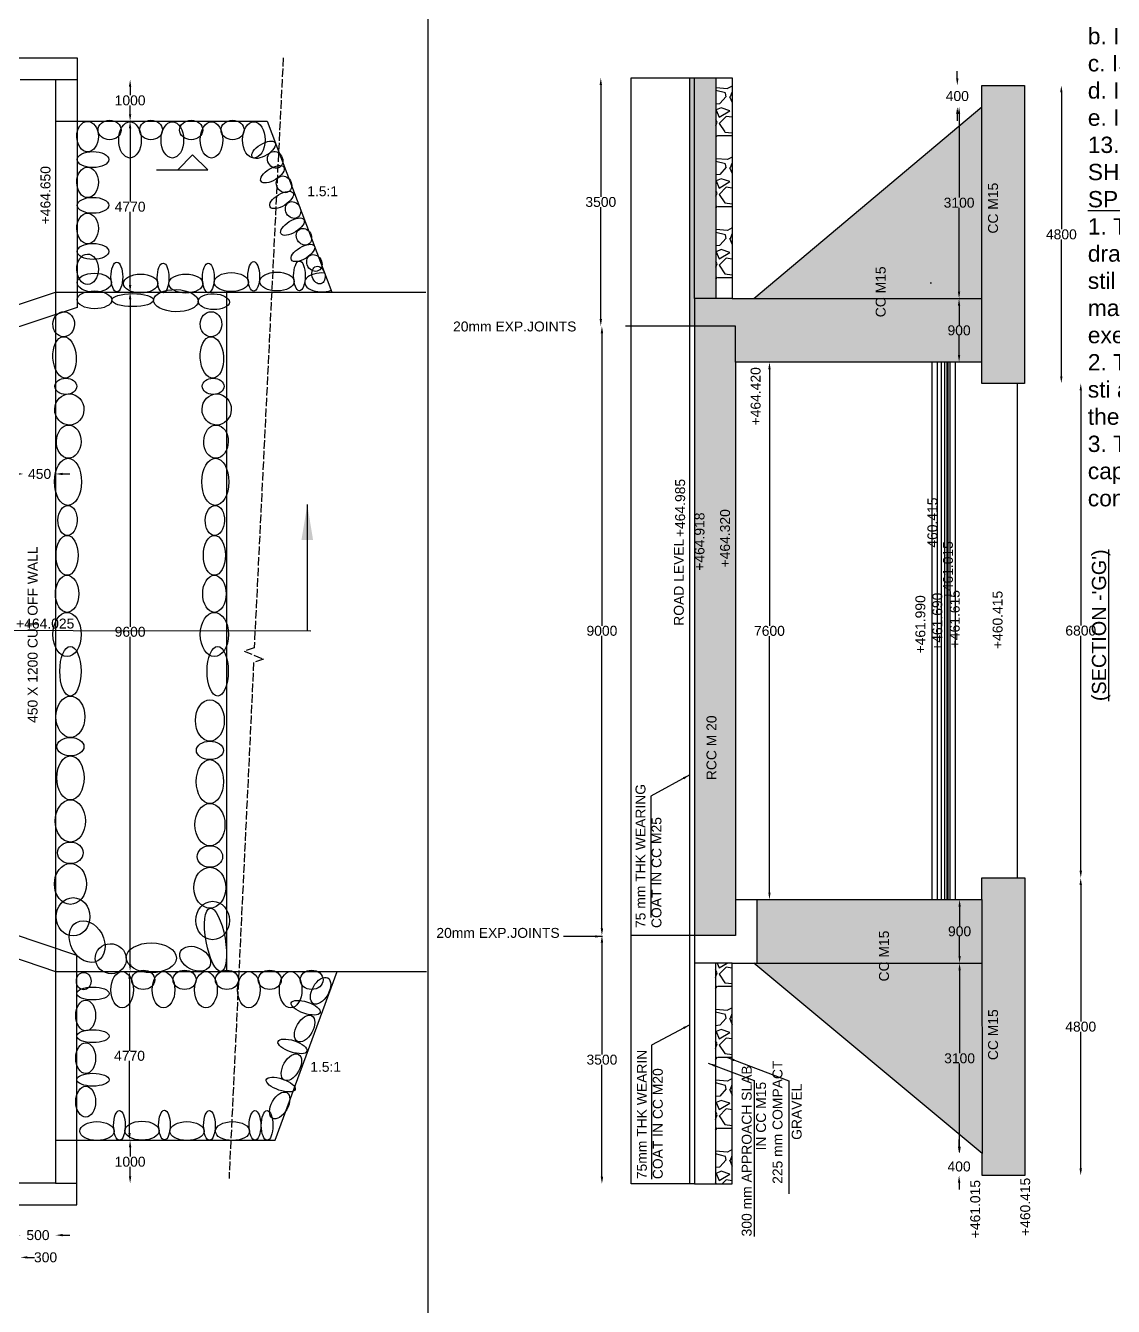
# Model space of a CAD drawing. Header units: inches. Extents: x 43882 to 50635, y 3 to 4549.
# Drawn here: x 48285 to 49819, y 994 to 2801 of the extents above; entities that cross this region are included whole.
import ezdxf

# ---------------------------------------------------------------- set-up
doc = ezdxf.new("R2010")
doc.units = ezdxf.units.IN
doc.header["$MEASUREMENT"] = 0
doc.linetypes.add('ACAD_ISO02W100', pattern=[15, 12, -3])
doc.layers.add('DIMENSIONS', color=255, linetype='Continuous')
doc.layers.add('TEXT', color=1, linetype='Continuous')
doc.styles.get("Standard").update_dxf_attribs({"font": 'arial.ttf', "height": 14})
doc.dimstyles.get("Standard").update_dxf_attribs({"dimtxt": 14, "dimasz": 10, "dimexe": 0.18, "dimexo": 0.0625, "dimgap": 0.09, "dimtad": 0, "dimtih": 1, "dimtoh": 1, "dimdec": 4, "dimzin": 0, "dimdsep": 46, "dimtxsty": 'Standard', "dimcen": 0.09, "dimse1": 1, "dimse2": 1, "dimadec": 0, "dimazin": 0, "dimtfac": 1, "dimtdec": 4, "dimtofl": 0, "dimtmove": 0, "dimatfit": 3, "dimfxl": 1, "dimtolj": 1, "dimtzin": 0, "dimarcsym": 0})
pattern_1 = [(228.0128, (72, 100), (-799.9998232, -900.0001342), [13.4536, -1331.9088]), (184.9697, (63, 90), (1200.00010515, 99.9991307), [23.0868, -2285.5925]), (132.5104, (40, 88), (999.9990718, -1100.0008674), [16.2788, -1611.6032]), (267.2737, (1, 63), (99.99960177, 2000.0000295), [21.0238, -2081.3558]), (292.8337, (0, 42), (-500.00099054, 1199.9996412), [20.6155, -2040.9373]), (357.2737, (8, 23), (-2000.0000295, 99.99960177), [21.0238, -2081.3558]), (37.6942, (29, 22), (-1300.00073456, -999.99904052), [27.8029, -2752.4849]), (72.2553, (51, 39), (700.00107627, 2199.99962312), [26.2488, -2598.6321]), (121.4296, (59, 64), (-800.0008234, 1299.99950365), [21.095, -2088.4073]), (175.2364, (48, 82), (1100.0000946, -99.9991533), [24.0832, -1180.0763]), (222.3974, (24, 84), (-1200.0007351, -1099.9992082), [31.1448, -3083.3375]), (138.8141, (100, 62), (-700.0002947, 599.9997313), [10.6301, -1052.3844]), (171.4692, (92, 69), (1299.9998285, -200.000791), [20.2237, -2002.1511]), (225, (72, 72), (-1e-14, -100.00003), [14.1421, -127.2792]), (203.1986, (65, 84), (499.999973, 200.0001325), [7.6158, -753.9615]), (291.8014, (58, 81), (-99.999991, 300.000027), [10.7703, -527.7462]), (30.9638, (62, 71), (299.999802, 200.0002484), [17.4929, -565.6023]), (161.5651, (77, 80), (200.000043, -99.99984), [12.6491, -303.5787]), (16.3895, (0, 81), (1000.00021984, 299.999271), [17.72, -1754.2845]), (70.3462, (17, 86), (-399.9995247, -1100.0002136), [14.8661, -1471.7408]), (293.1986, (77, 100), (-200.0001325, 499.999973), [15.2315, -746.3458]), (343.6105, (83, 86), (-1000.00021984, 299.999271), [17.72, -1754.2845]), (339.444, (0, 19), (-500.0001845, 199.9995996), [17.088, -837.3124]), (294.7751, (16, 13), (-499.9992189, 1100.0003422), [14.3178, -1417.4643]), (66.8014, (78, 0), (200.0001325, 499.999973), [15.2315, -746.3458]), (17.354, (84, 14), (-1300.0002019, -399.9994502), [16.7631, -1659.5424]), (69.444, (29, 0), (-199.9995996, -500.0001845), [8.544, -845.8564]), (101.3099, (72, 0), (-99.999763, 400.000075), [5.099, -504.8029]), (165.9638, (71, 5), (300.000055, -99.999806), [20.6155, -391.695]), (186.009, (51, 10), (999.9999751, 99.99993175), [19.105, -1891.3923]), (303.6901, (62, 62), (-100.000133, 199.999956), [14.4222, -346.1329]), (353.1572, (70, 50), (1699.99993655, -200.0007998), [25.1794, -2492.7563]), (60.9454, (95, 47), (-400.0000027, -700.0000385), [10.2956, -1019.2674]), (90, (100, 56), (-100, 100), [6, -94]), (120.2564, (49, 13), (399.9994887, -700.0002456), [13.8924, -1375.352]), (48.0128, (42, 25), (799.9998232, 900.0001342), [26.9072, -1318.4552]), (0, (60, 45), (100, 100), [26, -74]), (325.3048, (86, 45), (-999.9994259, 700.000861), [15.8114, -1565.3274]), (254.0546, (99, 36), (-99.999989, -400.0000127), [14.5602, -713.4508]), (207.646, (95, 22), (-1899.9995807, -1000.0007713), [23.7065, -2346.9474]), (175.4261, (74, 11), (-1300.00005583, 99.9994801), [25.0799, -2482.9074])]
pattern_2 = [(50, (0, 0), (17.9315046, -1.5688034), [1.875, -20.625]), (355, (0, 0), (-3.468783, 18.8048033), [1.5, -16.5]), (100.4514, (1.494, -0.13), (14.4627345, 17.2359886), [1.593505, -17.528553]), (46.1842, (0, 5), (26.681026, -4.137975), [2.8125, -30.9375]), (96.6356, (2.223, 4.655), (23.366568, 24.352947), [2.390257, -26.292825]), (351.1842, (0, 5), (23.366549, 24.352965), [2.25, -24.75]), (21, (2.5, 3.75), (14.9226763, -10.0654723), [1.875, -20.625]), (326, (2.5, 3.75), (6.082883, 18.128751), [1.5, -16.5]), (71.4514, (3.744, 2.911), (21.005566, 8.0632624), [1.593505, -17.528553]), (37.5, (0, 0), (0.3039964, 8.32234635), [0, -16.3, 0, -16.75, 0, -16.5625]), (7.5, (0, 0), (6.5767384, 9.8602928), [0, -9.55, 0, -15.925, 0, -6.3125]), (327.5, (-5.575, 0), (13.3455609, -0.5638718), [0, -6.25, 0, -19.5, 0, -25.875]), (317.5, (-8.075, 0), (14.5796542, 2.5026246), [0, -8.125, 0, -12.95, 0, -18.375])]

# ---------------------------------------------------------------- blocks, each defined once
blk = doc.blocks.new('*D55')
at = {"layer": 'Defpoints', "color": 0, "transparency": 16777216}
for p in [(48277.3, 1167.7), (48327.1, 1167.7), (48327.1, 1094.6)]:
    blk.add_point(p, dxfattribs=at)
at = {"layer": 'DIMENSIONS', "color": 0, "lineweight": -2, "transparency": 16777216}
for p, q in [((48267.3, 1094.6), (48257.3, 1094.6)), ((48337.1, 1094.6), (48347.1, 1094.6))]:
    blk.add_line(p, q, dxfattribs=at)
at = {"layer": 'DIMENSIONS', "color": 0, "transparency": 16777216}
for points in [[(48267.3, 1096.3), (48267.3, 1092.9), (48277.3, 1094.6)], [(48337.1, 1096.3), (48337.1, 1092.9), (48327.1, 1094.6)]]:
    blk.add_solid(points, dxfattribs=at)
at = {"layer": 'DIMENSIONS', "color": 0, "transparency": 16777216, "insert": (48302.2, 1094.6), "char_height": 14, "attachment_point": 5}
blk.add_mtext('\\A1;500', dxfattribs=at)
blk = doc.blocks.new('*D56')
at = {"layer": 'Defpoints', "color": 0, "transparency": 16777216}
for p in [(48257.7, 1167.7), (48277.3, 1167.7), (48277.3, 1063.3)]:
    blk.add_point(p, dxfattribs=at)
at = {"layer": 'DIMENSIONS', "color": 0, "lineweight": -2, "transparency": 16777216}
for p, q in [((48247.7, 1063.3), (48237.7, 1063.3)), ((48287.3, 1063.3), (48297.3, 1063.3))]:
    blk.add_line(p, q, dxfattribs=at)
at = {"layer": 'DIMENSIONS', "color": 0, "transparency": 16777216}
for points in [[(48247.7, 1064.9), (48247.7, 1061.6), (48257.7, 1063.3)], [(48287.3, 1064.9), (48287.3, 1061.6), (48277.3, 1063.3)]]:
    blk.add_solid(points, dxfattribs=at)
at = {"layer": 'DIMENSIONS', "color": 0, "transparency": 16777216, "insert": (48312.9, 1063.3), "char_height": 14, "attachment_point": 5}
blk.add_mtext('\\A1;300', dxfattribs=at)
blk = doc.blocks.new('*D57')
at = {"layer": 'Defpoints', "color": 0, "transparency": 16777216}
for p in [(48356.8, 1228.5), (48356.8, 1167.7), (48432.1, 1167.7)]:
    blk.add_point(p, dxfattribs=at)
at = {"layer": 'DIMENSIONS', "color": 0, "lineweight": -2, "transparency": 16777216}
for p, q in [((48432.1, 1218.5), (48432.1, 1205.4)), ((48432.1, 1177.7), (48432.1, 1190.9))]:
    blk.add_line(p, q, dxfattribs=at)
at = {"layer": 'DIMENSIONS', "color": 0, "transparency": 16777216}
for points in [[(48430.4, 1218.5), (48433.8, 1218.5), (48432.1, 1228.5)], [(48430.4, 1177.7), (48433.8, 1177.7), (48432.1, 1167.7)]]:
    blk.add_solid(points, dxfattribs=at)
at = {"layer": 'DIMENSIONS', "color": 0, "transparency": 16777216, "insert": (48432.1, 1198.1), "char_height": 14, "attachment_point": 5}
blk.add_mtext('\\A1;1000', dxfattribs=at)
blk = doc.blocks.new('*D58')
at = {"layer": 'Defpoints', "color": 0, "transparency": 16777216}
for p in [(48432.1, 1466.6), (48431.3, 1228.5), (48432.1, 1228.5)]:
    blk.add_point(p, dxfattribs=at)
at = {"layer": 'DIMENSIONS', "color": 0, "lineweight": -2, "transparency": 16777216}
for p, q in [((48431.3, 1456.6), (48431.3, 1354.8)), ((48431.3, 1238.5), (48431.3, 1340.3))]:
    blk.add_line(p, q, dxfattribs=at)
at = {"layer": 'DIMENSIONS', "color": 0, "transparency": 16777216}
for points in [[(48429.6, 1456.6), (48432.9, 1456.6), (48431.3, 1466.6)], [(48429.6, 1238.5), (48432.9, 1238.5), (48431.3, 1228.5)]]:
    blk.add_solid(points, dxfattribs=at)
at = {"layer": 'DIMENSIONS', "color": 0, "transparency": 16777216, "insert": (48431.3, 1347.5), "char_height": 14, "attachment_point": 5}
blk.add_mtext('\\A1;4770', dxfattribs=at)
blk = doc.blocks.new('*D59')
at = {"layer": 'Defpoints', "color": 0, "transparency": 16777216}
for p in [(48431.3, 2424.7), (48432.1, 2424.7), (48431.3, 1466.6)]:
    blk.add_point(p, dxfattribs=at)
at = {"layer": 'DIMENSIONS', "color": 0, "lineweight": -2, "transparency": 16777216}
for p, q in [((48432.1, 2414.7), (48432.1, 1952.9)), ((48432.1, 1476.6), (48432.1, 1938.4))]:
    blk.add_line(p, q, dxfattribs=at)
at = {"layer": 'DIMENSIONS', "color": 0, "transparency": 16777216}
for points in [[(48430.4, 2414.7), (48433.8, 2414.7), (48432.1, 2424.7)], [(48430.4, 1476.6), (48433.8, 1476.6), (48432.1, 1466.6)]]:
    blk.add_solid(points, dxfattribs=at)
at = {"layer": 'DIMENSIONS', "color": 0, "transparency": 16777216, "insert": (48432.1, 1945.6), "char_height": 14, "attachment_point": 5}
blk.add_mtext('\\A1;9600', dxfattribs=at)
blk = doc.blocks.new('*D60')
at = {"layer": 'Defpoints', "color": 0, "transparency": 16777216}
for p in [(48432.1, 2665.8), (48432.1, 2665.8), (48432.1, 2424.7)]:
    blk.add_point(p, dxfattribs=at)
at = {"layer": 'DIMENSIONS', "color": 0, "lineweight": -2, "transparency": 16777216}
for p, q in [((48432.1, 2655.8), (48432.1, 2552.5)), ((48432.1, 2434.7), (48432.1, 2538))]:
    blk.add_line(p, q, dxfattribs=at)
at = {"layer": 'DIMENSIONS', "color": 0, "transparency": 16777216}
for points in [[(48430.4, 2655.8), (48433.8, 2655.8), (48432.1, 2665.8)], [(48430.4, 2434.7), (48433.8, 2434.7), (48432.1, 2424.7)]]:
    blk.add_solid(points, dxfattribs=at)
at = {"layer": 'DIMENSIONS', "color": 0, "transparency": 16777216, "insert": (48432.1, 2545.2), "char_height": 14, "attachment_point": 5}
blk.add_mtext('\\A1;4770', dxfattribs=at)
blk = doc.blocks.new('*D61')
at = {"layer": 'Defpoints', "color": 0, "transparency": 16777216}
for p in [(48357.3, 2724.5), (48357.3, 2665.8), (48432.1, 2665.8)]:
    blk.add_point(p, dxfattribs=at)
at = {"layer": 'DIMENSIONS', "color": 0, "lineweight": -2, "transparency": 16777216}
for p, q in [((48432.1, 2714.5), (48432.1, 2702.4)), ((48432.1, 2675.8), (48432.1, 2687.9))]:
    blk.add_line(p, q, dxfattribs=at)
at = {"layer": 'DIMENSIONS', "color": 0, "transparency": 16777216}
for points in [[(48430.4, 2714.5), (48433.8, 2714.5), (48432.1, 2724.5)], [(48430.4, 2675.8), (48433.8, 2675.8), (48432.1, 2665.8)]]:
    blk.add_solid(points, dxfattribs=at)
at = {"layer": 'DIMENSIONS', "color": 0, "transparency": 16777216, "insert": (48432.1, 2695.2), "char_height": 14, "attachment_point": 5}
blk.add_mtext('\\A1;1000', dxfattribs=at)
blk = doc.blocks.new('*D62')
at = {"layer": 'Defpoints', "color": 0, "transparency": 16777216}
for p in [(49693.3, 2716.4), (49693.3, 2296.1), (49745.2, 2296.1)]:
    blk.add_point(p, dxfattribs=at)
at = {"layer": 'DIMENSIONS', "color": 0, "lineweight": -2, "transparency": 16777216}
for p, q in [((49745.2, 2706.4), (49745.2, 2513.5)), ((49745.2, 2306.1), (49745.2, 2499))]:
    blk.add_line(p, q, dxfattribs=at)
at = {"layer": 'DIMENSIONS', "color": 0, "transparency": 16777216}
for points in [[(49743.5, 2706.4), (49746.8, 2706.4), (49745.2, 2716.4)], [(49743.5, 2306.1), (49746.8, 2306.1), (49745.2, 2296.1)]]:
    blk.add_solid(points, dxfattribs=at)
at = {"layer": 'DIMENSIONS', "color": 0, "transparency": 16777216, "insert": (49745.2, 2506.2), "char_height": 14, "attachment_point": 5}
blk.add_mtext('\\A1;4800', dxfattribs=at)
blk = doc.blocks.new('*D63')
at = {"layer": 'Defpoints', "color": 0, "transparency": 16777216}
for p in [(49632.9, 2716.4), (49598.5, 2686.2), (49632.9, 2686.2)]:
    blk.add_point(p, dxfattribs=at)
at = {"layer": 'DIMENSIONS', "color": 0, "lineweight": -2, "transparency": 16777216}
for p, q in [((49598.5, 2726.4), (49598.5, 2736.4)), ((49598.5, 2676.2), (49598.5, 2666.2))]:
    blk.add_line(p, q, dxfattribs=at)
at = {"layer": 'DIMENSIONS', "color": 0, "transparency": 16777216}
for points in [[(49596.8, 2726.4), (49600.2, 2726.4), (49598.5, 2716.4)], [(49596.8, 2676.2), (49600.2, 2676.2), (49598.5, 2686.2)]]:
    blk.add_solid(points, dxfattribs=at)
at = {"layer": 'DIMENSIONS', "color": 0, "transparency": 16777216, "insert": (49598.5, 2701.3), "char_height": 14, "attachment_point": 5}
blk.add_mtext('\\A1;400', dxfattribs=at)
blk = doc.blocks.new('*D64')
at = {"layer": 'Defpoints', "color": 0, "transparency": 16777216}
for p in [(49632.9, 2686.2), (49601, 2415.6), (49632.9, 2415.6)]:
    blk.add_point(p, dxfattribs=at)
at = {"layer": 'DIMENSIONS', "color": 0, "lineweight": -2, "transparency": 16777216}
for p, q in [((49601, 2676.2), (49601, 2558.2)), ((49601, 2425.6), (49601, 2543.7))]:
    blk.add_line(p, q, dxfattribs=at)
at = {"layer": 'DIMENSIONS', "color": 0, "transparency": 16777216}
for points in [[(49599.3, 2676.2), (49602.6, 2676.2), (49601, 2686.2)], [(49599.3, 2425.6), (49602.6, 2425.6), (49601, 2415.6)]]:
    blk.add_solid(points, dxfattribs=at)
at = {"layer": 'DIMENSIONS', "color": 0, "transparency": 16777216, "insert": (49601, 2550.9), "char_height": 14, "attachment_point": 5}
blk.add_mtext('\\A1;3100', dxfattribs=at)
blk = doc.blocks.new('*D65')
at = {"layer": 'Defpoints', "color": 0, "transparency": 16777216}
for p in [(49601, 2415.6), (49601, 2326), (49601, 2326)]:
    blk.add_point(p, dxfattribs=at)
at = {"layer": 'DIMENSIONS', "color": 0, "lineweight": -2, "transparency": 16777216}
for p, q in [((49601, 2405.6), (49601, 2378)), ((49601, 2336), (49601, 2363.6))]:
    blk.add_line(p, q, dxfattribs=at)
at = {"layer": 'DIMENSIONS', "color": 0, "transparency": 16777216}
for points in [[(49599.3, 2405.6), (49602.6, 2405.6), (49601, 2415.6)], [(49599.3, 2336), (49602.6, 2336), (49601, 2326)]]:
    blk.add_solid(points, dxfattribs=at)
at = {"layer": 'DIMENSIONS', "color": 0, "transparency": 16777216, "insert": (49601, 2370.8), "char_height": 14, "attachment_point": 5}
blk.add_mtext('\\A1;900', dxfattribs=at)
blk = doc.blocks.new('*D66')
at = {"layer": 'Defpoints', "color": 0, "transparency": 16777216}
for p in [(49693.3, 2296.1), (49693.5, 1598.5), (49772.6, 1598.5)]:
    blk.add_point(p, dxfattribs=at)
at = {"layer": 'DIMENSIONS', "color": 0, "lineweight": -2, "transparency": 16777216}
for p, q in [((49772.6, 2286.1), (49772.6, 1954.5)), ((49772.6, 1608.5), (49772.6, 1940.1))]:
    blk.add_line(p, q, dxfattribs=at)
at = {"layer": 'DIMENSIONS', "color": 0, "transparency": 16777216}
for points in [[(49770.9, 2286.1), (49774.3, 2286.1), (49772.6, 2296.1)], [(49770.9, 1608.5), (49774.3, 1608.5), (49772.6, 1598.5)]]:
    blk.add_solid(points, dxfattribs=at)
at = {"layer": 'DIMENSIONS', "color": 0, "transparency": 16777216, "insert": (49772.6, 1947.3), "char_height": 14, "attachment_point": 5}
blk.add_mtext('\\A1;6800', dxfattribs=at)
blk = doc.blocks.new('*D67')
at = {"layer": 'Defpoints', "color": 0, "transparency": 16777216}
for p in [(49693.5, 1598.5), (49693.5, 1178.8), (49772.5, 1178.8)]:
    blk.add_point(p, dxfattribs=at)
at = {"layer": 'DIMENSIONS', "color": 0, "lineweight": -2, "transparency": 16777216}
for p, q in [((49772.5, 1588.5), (49772.5, 1395.9)), ((49772.5, 1188.8), (49772.5, 1381.4))]:
    blk.add_line(p, q, dxfattribs=at)
at = {"layer": 'DIMENSIONS', "color": 0, "transparency": 16777216}
for points in [[(49770.8, 1588.5), (49774.2, 1588.5), (49772.5, 1598.5)], [(49770.8, 1188.8), (49774.2, 1188.8), (49772.5, 1178.8)]]:
    blk.add_solid(points, dxfattribs=at)
at = {"layer": 'DIMENSIONS', "color": 0, "transparency": 16777216, "insert": (49772.5, 1388.7), "char_height": 14, "attachment_point": 5}
blk.add_mtext('\\A1;4800', dxfattribs=at)
blk = doc.blocks.new('*D68')
at = {"layer": 'Defpoints', "color": 0, "transparency": 16777216}
for p in [(49633.5, 1209.6), (49601, 1178.8), (49633.5, 1178.8)]:
    blk.add_point(p, dxfattribs=at)
at = {"layer": 'DIMENSIONS', "color": 0, "lineweight": -2, "transparency": 16777216}
for p, q in [((49601, 1219.6), (49601, 1229.6)), ((49601, 1168.8), (49601, 1158.8))]:
    blk.add_line(p, q, dxfattribs=at)
at = {"layer": 'DIMENSIONS', "color": 0, "transparency": 16777216}
for points in [[(49599.4, 1219.6), (49602.7, 1219.6), (49601, 1209.6)], [(49599.4, 1168.8), (49602.7, 1168.8), (49601, 1178.8)]]:
    blk.add_solid(points, dxfattribs=at)
at = {"layer": 'DIMENSIONS', "color": 0, "transparency": 16777216, "insert": (49601, 1191.4), "char_height": 14, "attachment_point": 5}
blk.add_mtext('\\A1;400', dxfattribs=at)
blk = doc.blocks.new('*D69')
at = {"layer": 'Defpoints', "color": 0, "transparency": 16777216}
for p in [(49601.7, 1478.3), (49633.5, 1478.3), (49633.5, 1209.6)]:
    blk.add_point(p, dxfattribs=at)
at = {"layer": 'DIMENSIONS', "color": 0, "lineweight": -2, "transparency": 16777216}
for p, q in [((49601.7, 1468.3), (49601.7, 1351.2)), ((49601.7, 1219.6), (49601.7, 1336.7))]:
    blk.add_line(p, q, dxfattribs=at)
at = {"layer": 'DIMENSIONS', "color": 0, "transparency": 16777216}
for points in [[(49600.1, 1468.3), (49603.4, 1468.3), (49601.7, 1478.3)], [(49600.1, 1219.6), (49603.4, 1219.6), (49601.7, 1209.6)]]:
    blk.add_solid(points, dxfattribs=at)
at = {"layer": 'DIMENSIONS', "color": 0, "transparency": 16777216, "insert": (49601.7, 1344), "char_height": 14, "attachment_point": 5}
blk.add_mtext('\\A1;3100', dxfattribs=at)
blk = doc.blocks.new('*D70')
at = {"layer": 'Defpoints', "color": 0, "transparency": 16777216}
for p in [(49601.7, 1567.8), (49601.7, 1567.8), (49601.7, 1478.3)]:
    blk.add_point(p, dxfattribs=at)
at = {"layer": 'DIMENSIONS', "color": 0, "lineweight": -2, "transparency": 16777216}
for p, q in [((49601.7, 1557.8), (49601.7, 1530.3)), ((49601.7, 1488.3), (49601.7, 1515.8))]:
    blk.add_line(p, q, dxfattribs=at)
at = {"layer": 'DIMENSIONS', "color": 0, "transparency": 16777216}
for points in [[(49600.1, 1557.8), (49603.4, 1557.8), (49601.7, 1567.8)], [(49600.1, 1488.3), (49603.4, 1488.3), (49601.7, 1478.3)]]:
    blk.add_solid(points, dxfattribs=at)
at = {"layer": 'DIMENSIONS', "color": 0, "transparency": 16777216, "insert": (49601.7, 1523.1), "char_height": 14, "attachment_point": 5}
blk.add_mtext('\\A1;900', dxfattribs=at)
blk = doc.blocks.new('*D71')
at = {"layer": 'Defpoints', "color": 0, "transparency": 16777216}
for p in [(49138.6, 1517.3), (49097.4, 1167), (49138.6, 1167)]:
    blk.add_point(p, dxfattribs=at)
at = {"layer": 'DIMENSIONS', "color": 0, "lineweight": -2, "transparency": 16777216}
for p, q in [((49097.4, 1507.3), (49097.4, 1349.4)), ((49097.4, 1177), (49097.4, 1334.9))]:
    blk.add_line(p, q, dxfattribs=at)
at = {"layer": 'DIMENSIONS', "color": 0, "transparency": 16777216}
for points in [[(49095.7, 1507.3), (49099.1, 1507.3), (49097.4, 1517.3)], [(49095.7, 1177), (49099.1, 1177), (49097.4, 1167)]]:
    blk.add_solid(points, dxfattribs=at)
at = {"layer": 'DIMENSIONS', "color": 0, "transparency": 16777216, "insert": (49097.4, 1342.1), "char_height": 14, "attachment_point": 5}
blk.add_mtext('\\A1;3500', dxfattribs=at)
blk = doc.blocks.new('*D72')
at = {"layer": 'Defpoints', "color": 0, "transparency": 16777216}
for p in [(49097.4, 2376.8), (49130.5, 2376.8), (49138.6, 1517.3)]:
    blk.add_point(p, dxfattribs=at)
at = {"layer": 'DIMENSIONS', "color": 0, "lineweight": -2, "transparency": 16777216}
for p, q in [((49097.4, 2366.8), (49097.4, 1954.3)), ((49097.4, 1527.3), (49097.4, 1939.8))]:
    blk.add_line(p, q, dxfattribs=at)
at = {"layer": 'DIMENSIONS', "color": 0, "transparency": 16777216}
for points in [[(49095.7, 2366.8), (49099.1, 2366.8), (49097.4, 2376.8)], [(49095.7, 1527.3), (49099.1, 1527.3), (49097.4, 1517.3)]]:
    blk.add_solid(points, dxfattribs=at)
at = {"layer": 'DIMENSIONS', "color": 0, "transparency": 16777216, "insert": (49097.4, 1947), "char_height": 14, "attachment_point": 5}
blk.add_mtext('\\A1;9000', dxfattribs=at)
blk = doc.blocks.new('*D73')
at = {"layer": 'Defpoints', "color": 0, "transparency": 16777216}
for p in [(49095.8, 2727), (49138.5, 2727), (49138.6, 2376.8)]:
    blk.add_point(p, dxfattribs=at)
at = {"layer": 'DIMENSIONS', "color": 0, "lineweight": -2, "transparency": 16777216}
for p, q in [((49095.8, 2717), (49095.8, 2559.1)), ((49095.8, 2386.8), (49095.8, 2544.7))]:
    blk.add_line(p, q, dxfattribs=at)
at = {"layer": 'DIMENSIONS', "color": 0, "transparency": 16777216}
for points in [[(49094.1, 2717), (49097.5, 2717), (49095.8, 2727)], [(49094.1, 2386.8), (49097.5, 2386.8), (49095.8, 2376.8)]]:
    blk.add_solid(points, dxfattribs=at)
at = {"layer": 'DIMENSIONS', "color": 0, "transparency": 16777216, "insert": (49095.8, 2551.9), "char_height": 14, "attachment_point": 5}
blk.add_mtext('\\A1;3500', dxfattribs=at)
blk = doc.blocks.new('*D74')
at = {"layer": 'Defpoints', "color": 0, "transparency": 16777216}
for p in [(49333, 2326), (49333, 1567.8), (49333.6, 1567.8)]:
    blk.add_point(p, dxfattribs=at)
at = {"layer": 'DIMENSIONS', "color": 0, "lineweight": -2, "transparency": 16777216}
for p, q in [((49333.6, 2316), (49333.6, 1954.1)), ((49333.6, 1577.8), (49333.6, 1939.7))]:
    blk.add_line(p, q, dxfattribs=at)
at = {"layer": 'DIMENSIONS', "color": 0, "transparency": 16777216}
for points in [[(49332, 2316), (49335.3, 2316), (49333.6, 2326)], [(49332, 1577.8), (49335.3, 1577.8), (49333.6, 1567.8)]]:
    blk.add_solid(points, dxfattribs=at)
at = {"layer": 'DIMENSIONS', "color": 0, "transparency": 16777216, "insert": (49333.6, 1946.9), "char_height": 14, "attachment_point": 5}
blk.add_mtext('\\A1;7600', dxfattribs=at)
blk = doc.blocks.new('*D90')
at = {"layer": 'Defpoints', "color": 0, "transparency": 16777216}
for p in [(48281.9, 2168.3), (48327.1, 2168.3), (48327.1, 2168.3)]:
    blk.add_point(p, dxfattribs=at)
at = {"layer": 'DIMENSIONS', "color": 0, "lineweight": -2, "transparency": 16777216}
for p, q in [((48271.9, 2168.3), (48261.9, 2168.3)), ((48337.1, 2168.3), (48347.1, 2168.3))]:
    blk.add_line(p, q, dxfattribs=at)
at = {"layer": 'DIMENSIONS', "color": 0, "transparency": 16777216}
for points in [[(48271.9, 2170), (48271.9, 2166.6), (48281.9, 2168.3)], [(48337.1, 2170), (48337.1, 2166.6), (48327.1, 2168.3)]]:
    blk.add_solid(points, dxfattribs=at)
at = {"layer": 'DIMENSIONS', "color": 0, "transparency": 16777216, "insert": (48304.5, 2168.3), "char_height": 14, "attachment_point": 5}
blk.add_mtext('\\A1;450', dxfattribs=at)

msp = doc.modelspace()

# ---------------------------------------------------------------- hatches: boundary and pattern name
at = {"layer": 'DIMENSIONS'}
h = msp.add_hatch(dxfattribs=at)
h.set_pattern_fill('AR-CONC', color=0, scale=2.5, style=0)
h.set_pattern_definition(pattern_2)
h.paths.add_polyline_path([(49632.90145, 2684.57567), (49632.90145, 2686.24434), (49311.6136, 2415.61372), (49316.23471, 2415.61372), (49632.90145, 2415.61372)])
h.paths.add_polyline_path([(49693.31403, 2716.36698), (49632.90145, 2716.36698), (49632.90145, 2684.57567), (49632.90145, 2415.61372), (49633.12692, 2325.97001), (49633.12692, 2296.10777), (49693.31403, 2296.10777)])
h.paths.add_polyline_path([(49285.87121, 2325.97001), (49285.87121, 2376.81084), (49228.15235, 2376.81084), (49228.15235, 1517.28576), (49285.87121, 1517.28576)])
h.paths.add_polyline_path([(49258.22477, 2727.00066), (49228.15235, 2727.00066), (49228.15235, 2415.61372), (49258.22477, 2415.61372)])
h.paths.add_polyline_path([(49228.15235, 2727.00066), (49221.15513, 2727.00066), (49221.15513, 2376.81084), (49228.15235, 2376.81084), (49228.15235, 2415.61372)])
h.paths.add_polyline_path([(49632.89667, 1567.82946), (49316.08351, 1567.82946), (49316.08351, 1478.32673), (49633.04674, 1478.32673)])
h.paths.add_polyline_path([(49633.04674, 1478.32673), (49316.56081, 1478.32673), (49311.45329, 1478.32673), (49633.49735, 1209.58226)])
h.paths.add_polyline_path([(49693.49704, 1598.50505), (49632.89667, 1598.50505), (49632.89667, 1567.82946), (49633.49735, 1209.58226), (49633.49735, 1178.8083), (49693.49704, 1178.8083)])
h.paths.add_polyline_path([(49582.79815, 1533.72612), (49620.68219, 1533.72612), (49620.68219, 1512.43007), (49582.79815, 1512.43007)], flags=24)
h.paths.add_polyline_path([(49505.96467, 1448.83176), (49505.96467, 1533.23763), (49484.23411, 1533.23763), (49484.23411, 1448.83176)], flags=9)
h.paths.add_polyline_path([(49577.36431, 1354.60252), (49626.11602, 1354.60252), (49626.11602, 1333.30647), (49577.36431, 1333.30647)], flags=24)
h.paths.add_polyline_path([(49659.75679, 1337.87101), (49659.75679, 1422.27687), (49638.02623, 1422.27687), (49638.02623, 1337.87101)], flags=24)
h = msp.add_hatch(dxfattribs=at)
h.set_pattern_fill('GRAVEL', color=0, scale=100, style=0)
h.set_pattern_definition(pattern_1)
h.paths.add_polyline_path([(49281.17717, 2727.00066), (49258.22477, 2727.00066), (49258.22477, 2415.61372), (49281.17717, 2415.61372)])
h = msp.add_hatch(dxfattribs=at)
h.set_pattern_fill('AR-CONC', color=0, scale=100, style=0)
h.paths.add_polyline_path([(49632.90145, 2684.57567), (49632.90145, 2686.24434), (49311.6136, 2415.61372), (49316.23471, 2415.61372), (49632.90145, 2415.61372)])
h.paths.add_polyline_path([(49576.58143, 2561.57705), (49625.33314, 2561.57705), (49625.33314, 2540.28101), (49576.58143, 2540.28101)], flags=24)
h.paths.add_polyline_path([(49501.28841, 2385.72269), (49501.28841, 2470.12855), (49479.55785, 2470.12855), (49479.55785, 2385.72269)], flags=9)
h = msp.add_hatch(dxfattribs=at)
h.set_pattern_fill('AR-CONC', color=0, scale=100, style=0)
h.paths.add_polyline_path([(49632.90145, 2684.57567), (49632.90145, 2686.24434), (49311.6136, 2415.61372), (49316.23471, 2415.61372), (49632.90145, 2415.61372)])
h.paths.add_polyline_path([(49576.58143, 2561.57705), (49625.33314, 2561.57705), (49625.33314, 2540.28101), (49576.58143, 2540.28101)], flags=24)
h.paths.add_polyline_path([(49501.28841, 2385.72269), (49501.28841, 2470.12855), (49479.55785, 2470.12855), (49479.55785, 2385.72269)], flags=9)
h = msp.add_hatch(dxfattribs=at)
h.set_pattern_fill('AR-CONC', color=0, scale=2.5, style=0)
h.set_pattern_definition(pattern_2)
h.paths.add_polyline_path([(49632.90145, 2415.61372), (49316.23471, 2415.61372), (49281.17717, 2415.61372), (49228.15235, 2415.61372), (49228.15235, 2376.81084), (49285.87121, 2376.81084), (49285.87121, 2325.97001), (49633.12692, 2325.97001)])
h.paths.add_polyline_path([(49582.01527, 2381.43989), (49619.89931, 2381.43989), (49619.89931, 2360.14384), (49582.01527, 2360.14384)], flags=24)
h.paths.add_polyline_path([(49501.28841, 2385.72269), (49501.28841, 2470.12855), (49479.55785, 2470.12855), (49479.55785, 2385.72269)], flags=9)
h = msp.add_hatch(dxfattribs=at)
h.set_pattern_fill('GRAVEL', color=0, scale=100, style=0)
h.set_pattern_definition(pattern_1)
h.paths.add_polyline_path([(49281.26232, 1478.32673), (49257.52744, 1478.32673), (49257.52744, 1166.98591), (49281.26232, 1166.98591)])

# ---------------------------------------------------------------- linework, layer by layer
at = {"color": 0}
for points in [[(47746.83199, 2689.06593), (47746.83199, 2573.67699), (48052.07998, 2573.67699), (48227.16601, 2621.08777), (48227.16601, 2755.14747), (48357.25131, 2755.14747), (48357.25131, 2403.28009), (48027.0174, 2294.10957)], [(48276.92094, 2724.54125), (48357.25131, 2724.54125)], [(48327.09489, 2724.54125), (48327.09489, 1466.58104)], [(49138.47515, 2727.00066), (49281.17717, 2727.00066), (49281.17717, 2415.61372), (49228.15235, 2415.61372), (49228.15235, 2727.00066)], [(49138.58238, 2376.81084), (49138.47515, 2727.00066)], [(49221.15513, 1166.98591), (49221.15513, 2727.00066)], [(49258.22477, 2727.00066), (49258.22477, 2415.61372)], [(49632.90145, 2684.57567), (49632.90145, 2716.36698), (49693.31403, 2716.36698), (49693.31403, 2296.10777)], [(49311.6136, 2415.61372), (49632.90145, 2686.24434)], [(49316.23471, 2415.61372), (49632.90145, 2415.61372), (49632.90145, 2684.57567)], [(48327.09489, 2665.81682), (48625.50005, 2665.81682), (48716.68835, 2424.65639)], [(48027.0174, 2324.97921), (48326.78546, 2424.65639), (48848.86668, 2424.65639)], [(48568.47013, 1466.58104), (48568.47013, 2424.65639)], [(49228.15235, 2415.61372), (49228.15235, 1166.98591), (49281.26232, 1166.98591), (49281.26232, 1478.32673), (49228.15235, 1478.32673)], [(49281.17717, 2415.61372), (49316.23471, 2415.61372)], [(49633.12692, 2325.97001), (49632.90145, 2415.61372)], [(49633.12692, 2325.97001), (49285.87121, 2325.97001), (49285.87121, 2376.81084), (49130.45322, 2376.81084)], [(49228.15235, 1166.98591), (49138.58238, 1166.98591), (49138.58238, 2376.81084)], [(49285.87121, 2325.97001), (49285.87121, 1517.28576), (49138.58238, 1517.28576)], [(49562.71964, 2325.97001), (49562.71964, 1567.82946)], [(49570.21526, 2325.97001), (49570.21526, 1567.82946)], [(49575.50631, 2325.97001), (49575.50631, 1567.82946)], [(49580.35646, 2325.97001), (49580.35646, 1567.82946)], [(49583.55313, 2325.97001), (49583.55313, 1567.82946)], [(49585.31679, 2325.97001), (49585.31679, 1567.82946)], [(49588.18276, 2325.97001), (49588.18276, 1567.82946)], [(49595.4968, 2325.97001), (49595.4968, 1567.82946)], [(49693.31403, 2296.10777), (49633.12692, 2296.10777), (49633.12692, 2325.97001)], [(49683.29999, 1598.50505), (49683.29999, 2296.10777)], [(48687.06825, 1946.66649), (44327.56237, 1952.51088), (44327.56237, 1974.16478)], [(48356.79107, 1489.13572), (48028.24314, 1599.70165), (48028.24314, 1568.06712), (48327.09489, 1466.58104), (48850.19789, 1466.58104)], [(49285.87121, 1567.82946), (49632.89667, 1567.82946), (49632.89667, 1598.50505), (49693.49704, 1598.50505), (49693.49704, 1178.8083), (49633.49735, 1178.8083), (49633.49735, 1209.58226)], [(49316.08351, 1478.32673), (49316.08351, 1567.82946)], [(49632.89667, 1567.82946), (49633.49735, 1209.58226)], [(48356.79107, 1167.74991), (48356.79107, 1489.13572)], [(48327.09489, 1466.58104), (48327.09489, 1167.74991), (48356.79107, 1167.74991)], [(48327.09489, 1228.48554), (48636.70272, 1228.48554), (48724.03252, 1466.58104)], [(49257.52744, 1478.32673), (49257.52744, 1166.98591)], [(49281.26232, 1478.32673), (49316.56081, 1478.32673)], [(49633.49735, 1209.58226), (49311.45329, 1478.32673)], [(49316.56081, 1478.32673), (49633.04674, 1478.32673)], [(48327.09489, 1167.74991), (48257.66754, 1167.74991), (48257.66754, 1282.34036), (48029.6784, 1353.48927), (47714.90716, 1353.48927)], [(47715.27491, 1323.87282), (48050.98103, 1323.87282), (48227.72133, 1264.2559), (48227.72133, 1137.48047), (48356.79107, 1137.48047), (48356.79107, 1167.74991)]]:
    msp.add_lwpolyline(points, dxfattribs=at)
at = {"layer": 'DIMENSIONS', "color": 0}
for points in [[(48851.74766, 4512.73282), (48851.74766, 2424.65639)], [(48469.42606, 2597.36254), (48541.78632, 2597.36254), (48519.95348, 2618.34624), (48499.57618, 2597.36254)], [(48851.74766, 2424.65639), (48851.74766, 2.999)]]:
    msp.add_lwpolyline(points, dxfattribs=at)
at = {"layer": 'DIMENSIONS', "color": 0, "linetype": 'ACAD_ISO02W100'}
msp.add_lwpolyline([(48647.9712, 2755.26128), (48607.05761, 1922.84234), (48592.77798, 1918.48611), (48620.28505, 1907.06975), (48606.30604, 1902.5633), (48571.56713, 1174.37862)], dxfattribs=at)
at = {"layer": 'DIMENSIONS', "color": 0}
for centre, major_axis, ratio in [((48372.09636, 2644.16704), (-0.25301, 21.48809), 0.7083030758), ((48403.20834, 2653.48197), (-16.27553, 0), 0.8389265422), ((48431.93628, 2639.51189), (0, 25.53905), 0.6239314887), ((48461.53808, 2653.48197), (-16.27553, 0), 0.8389265422), ((48491.66394, 2639.51189), (0, 25.53905), 0.6239314887), ((48518.2202, 2653.48197), (-16.27553, 0), 0.8389265422), ((48546.94815, 2639.51189), (0, 25.53905), 0.6239314887), ((48576.54995, 2653.48197), (-16.27553, 0), 0.8389265422), ((48606.67581, 2639.51189), (0, 25.53905), 0.6239314887), ((48620.38508, 2625.5676), (-16.13997, -9.93018), 0.4463831318), ((48379.81319, 2611.80851), (-22.39144, 0), 0.502517188), ((48636.61169, 2611.3705), (5.96304, -10.72459), 0.8451510559), ((48632.85132, 2591.07433), (-16.13997, -9.93018), 0.4463831318), ((48372.09636, 2579.59145), (-0.25301, 21.48809), 0.7083030758), ((48649.07793, 2576.87723), (5.96304, -10.72459), 0.8451510559), ((48645.66762, 2554.80235), (-16.13997, -9.93018), 0.4463831318), ((48379.81319, 2547.23292), (-22.39144, 0), 0.502517188), ((48661.89422, 2540.60526), (5.96304, -10.72459), 0.8451510559), ((48372.09636, 2514.53018), (-0.25301, 21.48809), 0.7083030758), ((48661.01066, 2517.11525), (-16.13997, -9.93018), 0.4463831318), ((48677.23727, 2502.91816), (5.96304, -10.72459), 0.8451510559), ((48379.81319, 2482.17164), (-22.39144, 0), 0.502517188), ((48675.71443, 2480.06692), (-16.13997, -9.93018), 0.4463831318), ((48372.09636, 2457.04273), (-0.25301, 21.48809), 0.7083030758), ((48691.94104, 2465.86982), (5.96304, -10.72459), 0.8451510559), ((48413.39013, 2446.13429), (0, 20.92923), 0.3933656938), ((48478.63528, 2444.90427), (0, 20.92923), 0.3933656938), ((48542.38389, 2444.87273), (0, 20.92923), 0.3933656938), ((48606.39801, 2446.92277), (0, 20.92923), 0.3933656938), ((48670.90361, 2447.73726), (0, 20.92923), 0.3933656938), ((48697.74507, 2448.78991), (3.33931, -12.23398), 0.7110869918), ((48381.6878, 2438.15285), (-24.15414, 0), 0.5520838501), ((48446.93295, 2436.92283), (-24.15414, 0), 0.5520838501), ((48510.68156, 2436.89128), (-24.15414, 0), 0.5520838501), ((48574.69568, 2438.94133), (-24.15414, 0), 0.5520838501), ((48639.20128, 2439.75582), (-24.15414, 0), 0.5520838501), ((48381.78644, 2413.94609), (-24.54969, 0.36611), 0.5118974636), ((48435.77133, 2413.57999), (-29.43521, 0), 0.3116451134), ((48496.66255, 2412.72619), (-31.45602, 0.85379), 0.4953831808), ((48550.10336, 2411.26222), (-21.98479, 0.61018), 0.5049864139), ((48338.4636, 2379.58156), (0.42209, 17.62712), 0.8650237354), ((48546.15547, 2379.58156), (0.42209, 17.62712), 0.8650237354), ((48339.77659, 2332.67511), (-1.73508, 29.27934), 0.561102734), ((48547.46846, 2332.67511), (-1.73508, 29.27934), 0.561102734), ((48341.50705, 2291.95594), (-15.44858, 0.00625), 0.7405101976), ((48549.19892, 2291.95594), (-15.44858, 0.00625), 0.7405101976), ((48346.45936, 2259.28615), (0.33006, 21.91853), 0.9405602151), ((48554.15123, 2259.28615), (0.33006, 21.91853), 0.9405602151), ((48345.50795, 2213.92748), (0.62135, 23.44014), 0.7408577128), ((48553.19982, 2213.92748), (0.62135, 23.44014), 0.7408577128), ((48344.57813, 2157.20137), (0.30847, 33.28598), 0.5728177197), ((48552.27, 2157.20137), (0.30847, 33.28598), 0.5728177197), ((48343.97993, 2102.77347), (0.69542, 21.14569), 0.6412044603), ((48551.6718, 2102.77347), (0.69542, 21.14569), 0.6412044603), ((48343.28451, 2053.53937), (0, 28.0884), 0.5555554185), ((48550.97638, 2053.53937), (0, 28.0884), 0.5555554185), ((48343.28451, 1999.25825), (0, 26.19272), 0.6293025754), ((48550.97638, 1999.25825), (0, 26.19272), 0.6293025754), ((48343.28451, 1941.88186), (0, 31.18367), 0.6394071466), ((48550.97638, 1941.88186), (0, 31.18367), 0.6394071466), ((48347.93242, 1890.03507), (0, 34.99868), 0.427385799), ((48555.62429, 1890.03507), (0, 34.99868), 0.427385799), ((48347.93242, 1825.85062), (0, 29.18577), 0.6965974268), ((48544.63526, 1820.61049), (0, 29.18577), 0.6965974268), ((48347.93242, 1783.64274), (-19.1142, 0), 0.6812792218), ((48544.63526, 1778.40261), (-19.1142, 0), 0.6812792218), ((48347.93242, 1739.62575), (0, 30.99488), 0.6199526303), ((48544.63526, 1734.38562), (0, 30.99488), 0.6199526303), ((48347.93242, 1678.85485), (0, 29.77602), 0.7142859359), ((48544.63526, 1673.61472), (0, 29.77602), 0.7142859359), ((48347.93242, 1633.9064), (-17.98185, 0), 0.8437634655), ((48544.63526, 1628.66627), (-17.98185, 0), 0.8437634655), ((48347.93242, 1589.93957), (0, 28.79439), 0.7837139886), ((48544.63526, 1584.69945), (0, 28.79439), 0.7837139886), ((48351.76758, 1543.68203), (0, 27.03864), 0.8791627682), ((48548.47042, 1538.4419), (0, 27.03864), 0.8791627682), ((48552.5843, 1511.24305), (-7.94904, 44.66201), 0.298629351), ((48371.55299, 1508.70351), (-14.81335, 27.13531), 0.7548316722), ((48404.88303, 1484.52841), (-20.4918, 7.89391), 0.958171155), ((48462.03913, 1485.80114), (-35.42734, 0.286), 0.5939884584), ((48523.88361, 1484.52841), (-20.4918, 10.36076), 0.6916064041), ((48366.72931, 1452.98452), (0, 12.21378), 0.8550722172), ((48420.99219, 1440.77675), (0, 25.53905), 0.6239314887), ((48450.59399, 1454.74683), (-16.27553, 0), 0.8389265422), ((48479.32193, 1440.77675), (0, 25.53905), 0.6239314887), ((48508.92374, 1454.74683), (-16.27553, 0), 0.8389265422), ((48539.0496, 1440.77675), (0, 25.53905), 0.6239314887), ((48568.6514, 1454.74683), (-16.27553, 0), 0.8389265422), ((48599.39157, 1440.77675), (0, 25.53905), 0.6239314887), ((48628.99338, 1454.74683), (-16.27553, 0), 0.8389265422), ((48658.4994, 1440.77675), (0, 25.53905), 0.6239314887), ((48688.10121, 1454.74683), (-16.27553, 0), 0.8389265422), ((48700.59591, 1439.38384), (-10.17253, -18.08864), 0.5577554697), ((48379.66185, 1435.4604), (-22.85341, 0), 0.3953487805), ((48369.50536, 1404.44597), (0, 21.77239), 0.6422762589), ((48679.7336, 1415.43793), (-20.34503, 6.89091), 0.3815639134), ((48678.18186, 1385.97928), (-10.17253, -18.08864), 0.5577554697), ((48379.66185, 1375.27655), (-22.85341, 0), 0.3953487805), ((48369.50536, 1344.26211), (0, 21.77239), 0.6422762589), ((48661.09125, 1360.91096), (-20.34503, 6.89091), 0.3815639134), ((48659.53952, 1331.45232), (-10.17253, -18.08864), 0.5577554697), ((48379.66185, 1313.8441), (-22.85341, 0), 0.3953487805), ((48369.50536, 1282.82966), (0, 21.77239), 0.6422762589), ((48644.51977, 1307.01678), (-20.34503, 6.89091), 0.3815639134), ((48642.96803, 1277.55813), (-10.17253, -18.08864), 0.5577554697), ((48417.02889, 1249.41476), (0, 20.92923), 0.3933656938), ((48480.57673, 1249.93139), (0, 20.92923), 0.3933656938), ((48543.9767, 1249.41476), (0, 20.92923), 0.3933656938), ((48608.13615, 1249.41476), (0, 20.92923), 0.3933656938), ((48625.33108, 1249.41476), (0, 20.92923), 0.3933656938), ((48385.32656, 1241.43332), (-24.15414, 0), 0.5520838501), ((48448.8744, 1241.94994), (-24.15414, 0), 0.5520838501), ((48512.27437, 1241.43332), (-24.15414, 0), 0.5520838501), ((48576.43382, 1241.43332), (-24.15414, 0), 0.5520838501)]:
    msp.add_ellipse(centre, major_axis=major_axis, ratio=ratio, dxfattribs=at)
msp.add_ellipse((48702.39471, 2438.5258), major_axis=(-24.15414, 0), ratio=0.5520838501, start_param=4.5426845946, end_param=8.435286089, dxfattribs=at)

# ---------------------------------------------------------------- texts
at = {"layer": 'DIMENSIONS', "color": 0, "insert": (49782.49739, 4446.1157), "char_height": 23, "width": 823.5835218, "attachment_point": 1}
msp.add_mtext('1. ALL DIMENSIONS ARE IN MILLIMETERS AND LEVELS A METERS.\\P2. FIGURED DIMENSIONS SHALL BE CONSIDERED INSTEAD OF S DIMENSIONS. \\P3. 100 THICK CANAL LINING SHALL BE IN CC M15 GRADE WITH MAXIMUM SIZE GRADED AGGREGATE FOR A LENGTH ON  EITHER SIDE OF THE STRUCTURE OR AS PER AGREE CONDITIONS WHICHEVER IS HIGHER.\\P 4.IF STRATA MET WITH AT FOUNDATION LEVEL DURING EXEC IS DIFFERENT FROM WHAT IS CONSIDERED IN THE DESIGN NOT CAPABLE OF TAKING THE DESIGNED STRESSES (SHOWN STRESS TABLE) UNDER SATURATED CONDITIONS. THE OFFICERS INCHARGE OF EXECUTION SHALL REPORT THE A STRATA FOR REVIEW AND REDESIGN IF NECESSARY.\\P 5. THE SUITABILITY OF THE STRUCTURE AND ITS APPROACHES BE ASCERTAINED BEFORE TAKING UP THE EXECUTION.\\P6. THE FILLING BEHIND THE WINGS & RETURNS SHALL BE SIMULTANEOUSLY WITH THE RAISING OF THE STRUCTURE THE SOIL\' VALUE NOT LESS THAN 28 DEGREE  PERMEABILITY "K"NOT MORE THAN 3 M/YEAR.\\P 7. SUITABLE RAMP SHOULD BE PROVIDED WITH 1 IN 30 SLOPE SITE CONDITION FOR CONTINUATION OF INSPECTION PATH. \\P8. THE WINGS AND RETURNS SHALL BE CONSTRUCTED IN C GRADE USING 40 MM MAXIMUM SIZE HARD GRANITE G COARSE AGGREGATE AS PER IS : 383 -1990.\\P 9. WEEP HOLES OF SIZE 100 MM 0 WITH REVERSE FILTERS C REAR SIDE SHALL BE PROVIDED IN THE WINGS AND RETURN 1000 MM C/C BOTH WAYS VERTICALLY AND HORIZONTAL  STAGGERED. \\P10. APPROACH CHANNEL WITH A BED WIDTH OF 6.0 M WIT SLOPES 2 : 1 SHALL BE FORMED IN THE NATURAL DRA COURSE. \\P11. SUITABLE RIVER TRAINING WORKS SHALL BE CARRIED OUT SITE CONDITIONS. 12. THE INLET IS DESIGNED ADOPTING THE FOLLOWING IS CODE \\Pa. IS : 383 - 1989 \\Pb. IS : 456 - 2000 \\Pc. IS : 7784 1975 \\Pd. IS : 4997 - 1995 \\Pe. IS : 7114 - 1973 \\P13. THE FLOOR / APRON CONCRETE AND CUTOFFS SHALL BE IN ZONE  WITH 40 MSA. \\P{\\LSPECIAL NOTES:  }\\P1. The project authorities shall satisfy whether the design  drawing proposals comply with technical specifications as stil in the agreement conditions. Any deviations noticed may be n to CDO for necessary modifications before execution. \\P2. The project authorities shall verify the suitability of the sti as per approved hydraulic particulars and satisfy themselves the suitability of structure  \\P3. The field authorities shall ensure the safe bearing capacity at foundation level before execution of work by conduction load test if necessary. \\P ', dxfattribs=at)
at = {"layer": 'TEXT', "color": 0}
for s, height, p in [('+464.650', 14, (48319.74537, 2520.51992)), ('CC M15 ', 14, (49655.85261, 2507.3888)), ('CC M15 ', 14, (49497.42791, 2389.34445)), ('+464.420', 14, (49321.05069, 2236.81408)), ('+464.985', 14, (49214.65413, 2079.24836)), ('460.415', 14, (49570.37252, 2064.36798)), ('+464.320', 14, (49277.9831, 2036.52005)), ('+464.918', 14, (49241.96291, 2031.82566)), ('450 X 1200 CUT OFF WALL ', 14, (48301.62621, 1817.16312)), ('ROAD LEVEL ', 14, (49212.83855, 1954.1382)), ('+461.015', 14, (49592.29652, 1991.4074)), ("%%U(SECTION -'GG')", 20, (49808.2641, 1847.90498)), ('+461.990', 14, (49553.38094, 1915.1155)), ('+461.690', 14, (49577.30735, 1918.75237)), ('+461.615', 14, (49601.86472, 1922.42151)), ('+460.415', 14, (49662.3019, 1921.36241)), ('RCC M 20 ', 14, (49258.8496, 1736.41982)), ('75 mm THK WEARING ', 14, (49158.80323, 1527.84474)), ('COAT IN CC M25', 14, (49181.293, 1527.84474)), ('CC M15 ', 14, (49502.10417, 1452.45352)), ('CC M15 ', 14, (49655.89629, 1341.49277)), ('75mm THK WEARIN ', 14, (49160.65444, 1173.56941)), ('225 mm COMPACT ', 14, (49351.96901, 1166.96754)), ('COAT IN CC M20', 14, (49183.1442, 1173.56941)), ('300 mm APPROACH SLAB ', 14, (49308.4963, 1092.83968)), ('IN CC M15 ', 14, (49328.72736, 1214.10971)), ('GRAVEL ', 14, (49378.97623, 1229.01267)), ('+460.415', 14, (49701.21856, 1093.48012)), ('+461.015', 14, (49630.7088, 1090.30577))]:
    msp.add_text(s, height=height, rotation=90, dxfattribs=at).set_placement(p)
for s, p in [('1.5:1', (48681.87278, 2560.09027)), ('20mm EXP.JOINTS', (48887.50636, 2369.32941)), ('+464.025', (48271.34814, 1950.3126)), ('20mm EXP.JOINTS', (48863.95111, 1513.96312)), ('1.5:1', (48686.07809, 1324.99217))]:
    msp.add_text(s, height=14, dxfattribs=at).set_placement(p)

# ---------------------------------------------------------------- dimensions: what is measured, and where the dimension line sits
at = {"layer": 'DIMENSIONS', "color": 0}
for base, p1, p2, picture, middle in [((49598.5032, 2686.24434), (49632.90145, 2716.36698), (49632.90145, 2686.24434), '*D63', (49598.5032, 2701.30566)), ((49601.04335, 1178.8083), (49633.49735, 1209.58226), (49633.49735, 1178.8083), '*D68', (49601.04335, 1191.36258))]:
    dim = msp.add_linear_dim(base=base, p1=p1, p2=p2, angle=90, text='400', dimstyle='Standard', dxfattribs=at)
    dim.commit()
    dim.dimension.update_dxf_attribs({"geometry": picture, "text_midpoint": middle, "dimtype": 160})
for base, p1, p2, text, picture, middle in [((48432.09978, 2665.81682), (48357.25131, 2724.54125), (48357.25131, 2665.81682), '1000', '*D61', (48432.09978, 2695.17904)), ((49095.81634, 2727.00066), (49138.58238, 2376.81084), (49138.47515, 2727.00066), '3500', '*D73', (49095.81634, 2551.90575)), ((49745.15212, 2296.10777), (49693.31403, 2716.36698), (49693.31403, 2296.10777), '4800', '*D62', (49745.15212, 2506.23737)), ((49600.95729, 2415.61372), (49632.90145, 2686.24434), (49632.90145, 2415.61372), '3100', '*D64', (49600.95729, 2550.92903)), ((48432.09978, 2665.81682), (48432.09978, 2424.65639), (48432.09978, 2665.81682), '4770', '*D60', (48432.09978, 2545.23661)), ((48432.09978, 2424.65639), (48431.26645, 1466.58104), (48431.26645, 2424.65639), '9600', '*D59', (48432.09978, 1945.61872)), ((49600.95729, 2325.97001), (49600.95729, 2415.61372), (49600.95729, 2325.97001), '900', '*D65', (49600.95729, 2370.79187)), ((49097.40437, 2376.81084), (49138.58238, 1517.28576), (49130.45322, 2376.81084), '9000', '*D72', (49097.40437, 1947.0483)), ((49333.63416, 1567.82946), (49333.00313, 2325.97001), (49333.00313, 1567.82946), '7600', '*D74', (49333.63416, 1946.89973)), ((49772.58918, 1598.50505), (49693.31403, 2296.10777), (49693.49704, 1598.50505), '6800', '*D66', (49772.58918, 1947.30641)), ((49772.5005, 1178.8083), (49693.49704, 1598.50505), (49693.49704, 1178.8083), '4800', '*D67', (49772.5005, 1388.65667)), ((49601.74017, 1567.82946), (49601.74017, 1478.32673), (49601.74017, 1567.82946), '900', '*D70', (49601.74017, 1523.07809)), ((49097.40437, 1166.98591), (49138.58238, 1517.28576), (49138.58238, 1166.98591), '3500', '*D71', (49097.40437, 1342.13583)), ((48431.26645, 1228.48554), (48432.09978, 1466.58104), (48432.09978, 1228.48554), '4770', '*D58', (48431.26645, 1347.53329)), ((49601.74017, 1478.32673), (49633.49735, 1209.58226), (49633.49735, 1478.32673), '3100', '*D69', (49601.74017, 1343.95449)), ((48432.09978, 1167.74991), (48356.79107, 1228.48554), (48356.79107, 1167.74991), '1000', '*D57', (48432.09978, 1198.11772))]:
    dim = msp.add_linear_dim(base=base, p1=p1, p2=p2, angle=90, text=text, dimstyle='Standard', dxfattribs=at)
    dim.commit()
    dim.dimension.update_dxf_attribs({"geometry": picture, "text_midpoint": middle})
for base, p1, p2, text, picture, middle in [((48327.09489, 2168.31526), (48281.94278, 2168.31526), (48327.09489, 2168.31526), '450', '*D90', (48304.51883, 2168.31526)), ((48277.34486, 1063.27933), (48257.66754, 1167.74991), (48277.34486, 1167.74991), '300', '*D56', (48312.87211, 1063.27933)), ((48327.09489, 1094.60402), (48277.34486, 1167.74991), (48327.09489, 1167.74991), '500', '*D55', (48302.21988, 1094.60402))]:
    dim = msp.add_linear_dim(base=base, p1=p1, p2=p2, text=text, dimstyle='Standard', dxfattribs=at)
    dim.commit()
    dim.dimension.update_dxf_attribs({"geometry": picture, "text_midpoint": middle})

# ---------------------------------------------------------------- leaders
for points, override in [([(48681.96859, 2125.00919), (48681.72951, 1946.67365)], {"dimasz": 50, "dimgap": 0.09, "dimtad": 0}), ([(49221.15513, 1743.80699), (49166.19238, 1713.86061), (49166.19238, 1542.56544)], {"dimgap": 0.09, "dimtad": 0}), ([(49097.98164, 1515.96932), (49043.34135, 1515.96932)], {"dimgap": 0.09, "dimtad": 0}), ([(49221.39015, 1391.42519), (49167.0622, 1362.52909), (49167.0622, 1173.44592)], {"dimgap": 0.09, "dimtad": 0}), ([(49247.27571, 1337.14942), (49312.03701, 1312.64299), (49312.03701, 1092.92513)], {"dimgap": 0.09, "dimtad": 0}), ([(49274.38859, 1344.96501), (49361.08534, 1312.16211), (49361.08534, 1153.12327)], {"dimgap": 0.09, "dimtad": 0})]:
    msp.add_leader(points, dimstyle='Standard', override=override, dxfattribs=at)

doc.saveas('drawing.dxf')
